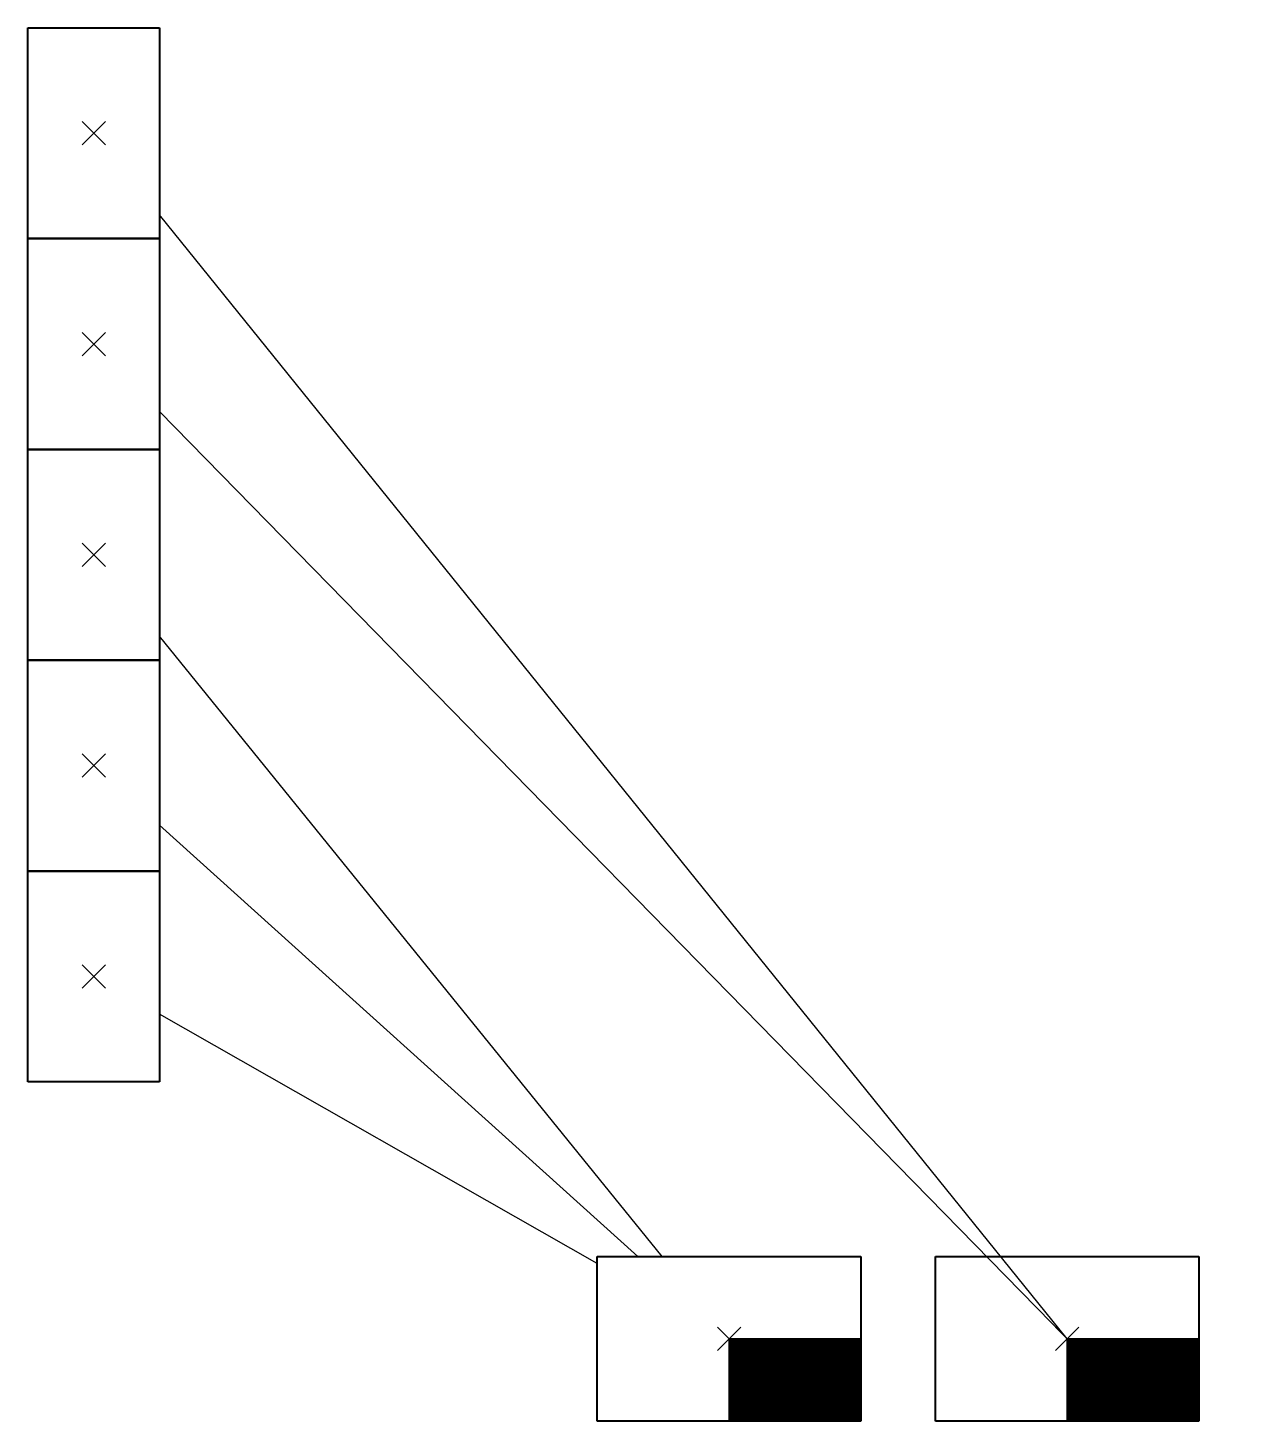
# Model space of a CAD drawing. Extents: x -8 to 1889, y -3161 to 26.
# Drawn here: x -8.19 to 28.62, y -16.44 to 25.86 of the extents above.
import ezdxf

# ---------------------------------------------------------------- set-up
doc = ezdxf.new("R2010")
doc.units = 0
doc.layers.add('EL_DEVICE', color=1, linetype='Continuous', lineweight=40)
doc.layers.add('SYS_PIN', color=7, linetype='Continuous')

# ---------------------------------------------------------------- blocks, each defined once
blk = doc.blocks.new('KIP_AUTOMATION_BOX')
at = {"layer": 'EL_DEVICE'}
for p, q in [((-4, 2.5), (4, 2.5)), ((-4, -2.5), (-4, 2.5)), ((4, 2.5), (4, -2.5)), ((4, -2.5), (-4, -2.5))]:
    blk.add_line(p, q, dxfattribs=at)
blk = doc.blocks.new('CONNECTOR_SQUARE')
at = {"layer": 'SYS_PIN'}
for p, q in [((-0.354, 0.354), (0.354, -0.354)), ((0.354, 0.354), (-0.354, -0.354))]:
    blk.add_line(p, q, dxfattribs=at)
blk = doc.blocks.new('PS_ARK_DEVICE')
at = {"layer": 'EL_DEVICE'}
for p, q in [((-4, 5), (4, 5)), ((-4, 0), (-4, 5)), ((4, 5), (4, 0)), ((0, 2.5), (0, 0)), ((0, 2.5), (4, 2.5)), ((4, 0), (-4, 0))]:
    blk.add_line(p, q, dxfattribs=at)
blk.add_lwpolyline([(0, 1.25, 2.5, 2.5, 0), (4, 1.25, 0, 0, 0)], format="xyseb", dxfattribs=at)

msp = doc.modelspace()

# ---------------------------------------------------------------- linework, layer by layer
for p, q in [((23.37, -13.941), (-4.188, 20.184)), ((23.37, -13.941), (-4.188, 14.217)), ((11.075, -11.441), (-4.188, 7.393)), ((10.33, -11.441), (-4.188, 1.656)), ((9.101, -11.659), (-4.188, -4.08))]:
    msp.add_line(p, q)

# ---------------------------------------------------------------- block references
at = {"xscale": 0.8, "yscale": 0.8, "zscale": 0.8, "rotation": 90}
for p in [(-6.188, 22.661), (-6.188, 16.261), (-6.188, 9.861), (-6.188, 3.461), (-6.188, -2.939)]:
    msp.add_blockref('KIP_AUTOMATION_BOX', p, dxfattribs=at)
for name, p in [('CONNECTOR_SQUARE', (-6.188, 22.661)), ('CONNECTOR_SQUARE', (-6.188, 16.261)), ('CONNECTOR_SQUARE', (-6.188, 9.861)), ('CONNECTOR_SQUARE', (-6.188, 3.461)), ('CONNECTOR_SQUARE', (-6.188, -2.939)), ('PS_ARK_DEVICE', (13.101, -16.441)), ('PS_ARK_DEVICE', (23.37, -16.441)), ('CONNECTOR_SQUARE', (13.101, -13.941)), ('CONNECTOR_SQUARE', (23.37, -13.941))]:
    msp.add_blockref(name, p)

doc.saveas('drawing.dxf')
